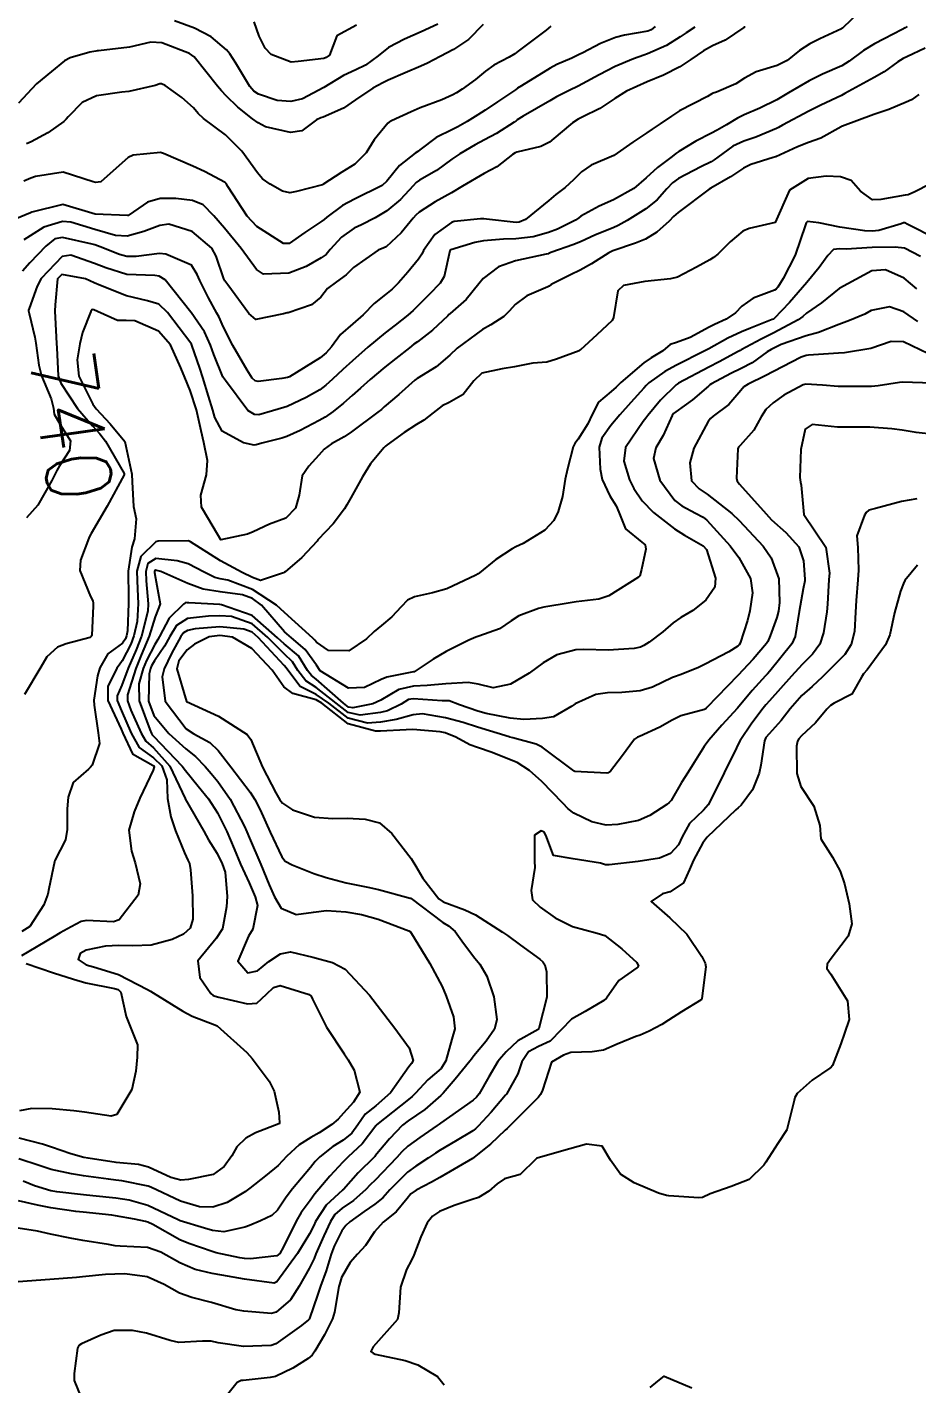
# Model space of a CAD drawing. Header units: metres. Extents: x 298520 to 308411, y 7433745 to 7450750.
# Drawn here: x 303307.1 to 303362.1, y 7440379.2 to 7440462.9 of the extents above; entities that cross this region are included whole.
import ezdxf
from ezdxf.enums import TextEntityAlignment as Align

# ---------------------------------------------------------------- set-up
doc = ezdxf.new("R2010")
doc.units = ezdxf.units.M
doc.header["$LTSCALE"] = 10
for name, color, linetype in [('Cotas', 45, 'Continuous'), ('Curvas de Nivel 1m', 11, 'Continuous'), ('Curvas de Nivel 5m', 15, 'Continuous')]:
    doc.layers.add(name, color=color, linetype=linetype)
doc.styles.add('Style-STANDARD', font='STANDARD.shx')

msp = doc.modelspace()

# ---------------------------------------------------------------- linework, layer by layer
at = {"layer": 'Curvas de Nivel 1m', "flags": 128}
for points, elevation in [([(303358.549, 7440463.85), (303357.483, 7440462.847), (303357.462, 7440462.831), (303357.439, 7440462.81), (303356.097, 7440462.2), (303355.469, 7440461.882), (303354.833, 7440461.469), (303354.07, 7440460.851), (303353.45, 7440460.551), (303352.157, 7440460.162), (303351.442, 7440459.762), (303350.909, 7440459.414), (303349.717, 7440458.897), (303349.504, 7440458.828), (303349.432, 7440458.793), (303349.156, 7440458.63), (303347.421, 7440457.745), (303346.926, 7440457.427), (303346.227, 7440456.942), (303345.739, 7440456.615), (303345.404, 7440456.386), (303344.541, 7440455.818), (303343.383, 7440454.98), (303341.98, 7440454.391), (303341.373, 7440453.987), (303340.886, 7440453.487), (303340.372, 7440453.01), (303339.799, 7440452.575), (303339.355, 7440452.211), (303337.92, 7440451.041), (303337.521, 7440450.866), (303337.34, 7440450.851), (303335.508, 7440451.068), (303335.343, 7440451.087), (303335.132, 7440451.073), (303333.521, 7440450.917), (303333.339, 7440450.86), (303332.325, 7440450.113), (303331.63, 7440449.117), (303331.523, 7440448.905), (303331.308, 7440448.58), (303330.643, 7440447.783), (303330.079, 7440447.132), (303329.69, 7440446.733), (303329.282, 7440446.409), (303328.568, 7440445.856), (303327.891, 7440445.161), (303327.257, 7440444.596), (303326.496, 7440443.932), (303325.935, 7440443.183), (303325.616, 7440442.809), (303325.236, 7440442.509), (303323.34, 7440441.334), (303323.224, 7440441.283), (303322.869, 7440441.224), (303321.413, 7440441.045), (303321.22, 7440441.075), (303321.045, 7440441.242), (303320.73, 7440441.743), (303319.854, 7440443.254), (303319.255, 7440444.443), (303319.001, 7440445.004), (303318.868, 7440445.266), (303318.345, 7440446.206), (303317.801, 7440447.282), (303317.65, 7440447.639), (303317.302, 7440448.211), (303315.712, 7440448.903), (303315.309, 7440448.934), (303313.875, 7440448.757), (303313.307, 7440448.747), (303312.853, 7440448.881), (303311.651, 7440449.355), (303311.315, 7440449.471), (303311.159, 7440449.518), (303309.321, 7440449.933), (303308.856, 7440449.85), (303308.3, 7440449.395), (303307.302, 7440448.358), (303306.861, 7440447.85)], 742), ([(303332.507, 7440463.105), (303331.478, 7440462.619), (303330.437, 7440462.167), (303329.468, 7440461.651), (303328.817, 7440461.15), (303328.046, 7440460.569), (303327.45, 7440460.276), (303326.69, 7440459.932), (303325.458, 7440459.19), (303324.14, 7440458.489), (303323.424, 7440458.317), (303322.591, 7440458.389), (303321.428, 7440458.771), (303321.143, 7440458.955), (303320.901, 7440459.245), (303320.024, 7440460.684), (303319.664, 7440461.258), (303319.465, 7440461.507), (303318.51, 7440462.311), (303317.478, 7440462.843), (303316.236, 7440463.302)], 748), ([(303327.481, 7440463.028), (303326.278, 7440462.379), (303325.814, 7440461.186), (303325.62, 7440461.029), (303325.46, 7440460.987), (303323.876, 7440460.787), (303323.456, 7440460.752), (303322.21, 7440461.229), (303321.84, 7440461.607), (303321.474, 7440462.363), (303321.16, 7440463.243)], 749), ([(303348.385, 7440462.916), (303347.837, 7440462.565), (303347.474, 7440462.306), (303346.634, 7440461.77), (303345.458, 7440461.258), (303345.226, 7440461.184), (303344.582, 7440460.963), (303343.448, 7440460.476), (303342.463, 7440459.97), (303341.437, 7440459.409), (303341.165, 7440459.274), (303340.616, 7440459.008), (303339.843, 7440458.602), (303339.426, 7440458.367), (303337.782, 7440457.41), (303337.414, 7440457.184), (303337.333, 7440457.132), (303337.221, 7440457.052), (303336.121, 7440456.344), (303335.396, 7440455.958), (303334.813, 7440455.655), (303333.857, 7440455.093), (303333.379, 7440454.755), (303332.42, 7440454.062), (303331.366, 7440453.469), (303331.162, 7440453.324), (303330.98, 7440453.124), (303330.204, 7440452.282), (303329.347, 7440451.581), (303328.638, 7440451.151), (303327.784, 7440450.715), (303327.333, 7440450.497), (303326.55, 7440449.952), (303325.865, 7440449.184), (303325.613, 7440448.884), (303325.308, 7440448.666), (303324.366, 7440448.135), (303323.298, 7440447.717), (303321.738, 7440447.674), (303321.3, 7440447.952), (303320.357, 7440449.25), (303319.332, 7440450.511), (303318.68, 7440451.27), (303318.005, 7440451.936), (303317.352, 7440452.218), (303316.319, 7440452.335), (303315.353, 7440452.335), (303314.569, 7440452.1), (303313.442, 7440451.329), (303313.38, 7440451.292), (303313.342, 7440451.284), (303311.343, 7440451.36), (303309.349, 7440451.966), (303307.427, 7440451.492), (303307.343, 7440451.453), (303307.315, 7440451.439), (303307.245, 7440451.411), (303305.908, 7440450.85)], 744), ([(303335.305, 7440463.072), (303334.406, 7440462.148), (303333.467, 7440461.528), (303332.645, 7440461.102), (303331.875, 7440460.696), (303331.454, 7440460.501), (303330.481, 7440460.096), (303329.44, 7440459.64), (303329.103, 7440459.48), (303328.489, 7440459.154), (303327.425, 7440458.428), (303326.682, 7440457.916), (303325.415, 7440457.354), (303325.29, 7440457.316), (303325.021, 7440457.194), (303324.1, 7440456.506), (303323.401, 7440456.412), (303321.87, 7440456.769), (303321.409, 7440456.996), (303321.055, 7440457.244), (303320.147, 7440457.98), (303319.427, 7440458.67), (303319.141, 7440458.975), (303318.903, 7440459.268), (303317.46, 7440461.09), (303317.18, 7440461.293), (303315.469, 7440461.939), (303314.793, 7440461.993), (303313.466, 7440461.683), (303311.556, 7440461.451), (303311.464, 7440461.449), (303311.386, 7440461.439), (303311.015, 7440461.364), (303309.81, 7440461.025), (303309.455, 7440460.837), (303308.653, 7440460.184), (303307.718, 7440459.406), (303307.43, 7440459.105), (303306.614, 7440458.225)], 747), ([(303351.483, 7440462.921), (303351.451, 7440462.913), (303351.4, 7440462.881), (303350.255, 7440462.108), (303349.466, 7440461.75), (303348.912, 7440461.457), (303348.128, 7440460.92), (303347.448, 7440460.466), (303346.445, 7440459.938), (303345.439, 7440459.543), (303344.162, 7440458.969), (303343.428, 7440458.503), (303342.517, 7440457.894), (303341.417, 7440457.361), (303341.176, 7440457.241), (303340.825, 7440457.006), (303340.05, 7440456.367), (303339.395, 7440455.819), (303338.867, 7440455.552), (303337.385, 7440455.198), (303337.275, 7440455.161), (303337.12, 7440455.053), (303336.15, 7440454.288), (303335.371, 7440453.873), (303334.03, 7440453.09), (303333.359, 7440452.687), (303332.337, 7440452.126), (303331.347, 7440451.485), (303331.151, 7440451.315), (303330.977, 7440451.124), (303330.241, 7440450.22), (303329.316, 7440449.356), (303329.177, 7440449.281), (303328.821, 7440449.147), (303327.302, 7440448.069), (303326.839, 7440447.633), (303326.24, 7440447.181), (303325.7, 7440446.773), (303325.279, 7440446.252), (303324.699, 7440445.768), (303323.264, 7440445.287), (303323.198, 7440445.276), (303322.98, 7440445.214), (303321.259, 7440444.863), (303320.829, 7440445.244), (303319.535, 7440447.012), (303319.349, 7440447.259), (303319.294, 7440447.379), (303318.822, 7440448.781), (303318.542, 7440449.272), (303317.328, 7440450.303), (303315.89, 7440450.749), (303315.333, 7440450.677), (303314.352, 7440450.296), (303313.323, 7440450.014), (303312.606, 7440450.058), (303311.329, 7440450.412), (303309.838, 7440450.873), (303309.336, 7440450.919), (303308.166, 7440450.561), (303307.322, 7440450.039), (303306.95, 7440449.782)], 743), ([(303339.482, 7440462.964), (303339.188, 7440462.733), (303337.467, 7440461.433), (303337.252, 7440461.265), (303336.907, 7440461.056), (303335.962, 7440460.558), (303335.45, 7440460.198), (303334.828, 7440459.69), (303333.998, 7440459.084), (303333.656, 7440458.862), (303333.429, 7440458.735), (303332.753, 7440458.427), (303331.421, 7440457.932), (303330.852, 7440457.692), (303329.648, 7440457.138), (303329.496, 7440457.054), (303329.411, 7440456.99), (303328.582, 7440455.965), (303328.079, 7440455.16), (303327.376, 7440454.449), (303326.585, 7440453.963), (303325.395, 7440453.19), (303325.375, 7440453.177), (303323.788, 7440452.777), (303323.358, 7440452.685), (303322.92, 7440452.778), (303322.156, 7440453.228), (303321.688, 7440453.557), (303321.37, 7440453.912), (303320.398, 7440455.25), (303319.398, 7440456.257), (303318.045, 7440457.281), (303317.713, 7440457.582), (303317.419, 7440457.922), (303316.704, 7440458.576), (303315.668, 7440459.308), (303315.434, 7440459.414), (303315.339, 7440459.406), (303315.047, 7440459.314), (303313.429, 7440458.948), (303312.983, 7440458.891), (303311.426, 7440458.679), (303310.533, 7440458.257), (303309.673, 7440457.377), (303309.556, 7440457.233), (303309.409, 7440457.096), (303308.413, 7440456.379), (303307.389, 7440455.84), (303307.097, 7440455.703)], 746), ([(303361.485, 7440462.946), (303361.372, 7440462.873), (303361.168, 7440462.763), (303360.058, 7440462.19), (303359.469, 7440461.882), (303358.788, 7440461.465), (303357.913, 7440460.803), (303357.45, 7440460.522), (303356.262, 7440460.004), (303355.441, 7440459.597), (303354.168, 7440458.849), (303353.429, 7440458.434), (303352.386, 7440457.907), (303351.419, 7440457.491), (303351.004, 7440457.297), (303350.323, 7440456.891), (303349.751, 7440456.554), (303349.405, 7440456.374), (303348.434, 7440455.878), (303347.388, 7440455.24), (303347.209, 7440455.108), (303346.972, 7440454.934), (303346.07, 7440454.249), (303345.37, 7440453.611), (303344.598, 7440452.961), (303343.356, 7440452.259), (303342.477, 7440451.863), (303341.345, 7440451.237), (303341.209, 7440451.137), (303341.004, 7440451.003), (303339.898, 7440450.451), (303339.331, 7440450.227), (303338.395, 7440449.966), (303337.325, 7440449.844), (303336.556, 7440449.826), (303335.323, 7440449.72), (303334.786, 7440449.613), (303333.314, 7440449.161), (303333.274, 7440449.14), (303333.256, 7440449.101), (303332.886, 7440447.515), (303332.656, 7440447.106), (303331.976, 7440446.419), (303331.272, 7440445.701), (303330.978, 7440445.412), (303330.649, 7440445.126), (303329.866, 7440444.524), (303329.252, 7440444.042), (303328.191, 7440443.156), (303327.234, 7440442.324), (303326.632, 7440441.773), (303326.005, 7440441.182), (303325.597, 7440440.806), (303325.213, 7440440.519), (303324.368, 7440440.041), (303323.197, 7440439.505), (303322.987, 7440439.432), (303322.289, 7440439.229), (303321.445, 7440438.983), (303321.19, 7440438.993), (303320.769, 7440439.244), (303319.386, 7440441.093), (303319.264, 7440441.26), (303319.224, 7440441.334), (303318.667, 7440442.698), (303318.462, 7440443.272), (303318.087, 7440444.113), (303317.283, 7440445.29), (303317.263, 7440445.317), (303315.664, 7440447.306), (303315.295, 7440447.547), (303315.029, 7440447.579), (303313.296, 7440447.649), (303312, 7440448.049), (303311.303, 7440448.329), (303309.837, 7440448.845), (303309.307, 7440448.747), (303308.007, 7440447.399), (303307.765, 7440446.924), (303307.265, 7440445.551), (303307.228, 7440445.446), (303307.224, 7440445.41), (303307.261, 7440445.23), (303307.62, 7440443.778), (303307.689, 7440443.403), (303307.866, 7440442.037), (303308.027, 7440441.398), (303308.626, 7440439.965), (303308.782, 7440439.386), (303308.818, 7440439.014), (303309.183, 7440438.389), (303309.813, 7440437.374), (303309.756, 7440436.782), (303309.15, 7440435.823), (303308.978, 7440435.55), (303308.891, 7440435.384), (303308.68, 7440434.929), (303307.795, 7440433.4), (303307.115, 7440432.617)], 741), ([(303362.214, 7440458.752), (303361.752, 7440458.435), (303361.428, 7440458.285), (303360.358, 7440457.837), (303359.42, 7440457.513), (303357.503, 7440456.809), (303357.441, 7440456.781), (303357.412, 7440456.76), (303356.158, 7440456.066), (303355.397, 7440455.793), (303354.714, 7440455.519), (303353.384, 7440454.913), (303353.346, 7440454.898), (303353.209, 7440454.862), (303351.827, 7440454.426), (303351.376, 7440454.207), (303350.579, 7440453.68), (303349.364, 7440452.966), (303349.251, 7440452.902), (303347.348, 7440451.471), (303347.061, 7440451.217), (303346.783, 7440450.936), (303346.025, 7440450.251), (303345.326, 7440449.828), (303344.712, 7440449.57), (303343.315, 7440449.103), (303343.224, 7440449.071), (303343.06, 7440448.983), (303342, 7440448.299), (303341.302, 7440447.918), (303340.688, 7440447.618), (303339.513, 7440447.018), (303339.381, 7440446.93), (303339.291, 7440446.877), (303337.994, 7440446.328), (303337.274, 7440445.798), (303336.923, 7440445.398), (303336.586, 7440445.057), (303335.785, 7440444.538), (303335.255, 7440444.239), (303333.701, 7440443.093), (303333.238, 7440442.654), (303332.402, 7440441.937), (303331.224, 7440441.224), (303331.162, 7440441.183), (303331.088, 7440441.121), (303330.103, 7440440.238), (303329.198, 7440439.467), (303329.021, 7440439.317), (303328.804, 7440439.146), (303327.18, 7440437.922), (303326.726, 7440437.626), (303325.93, 7440437.182), (303325.493, 7440436.862), (303325.162, 7440436.492), (303324.543, 7440435.808), (303324.138, 7440435.205), (303323.952, 7440434.029), (303323.712, 7440433.211), (303323.117, 7440432.61), (303322.112, 7440432.231), (303321.108, 7440431.767), (303320.745, 7440431.605), (303319.103, 7440431.26), (303318.37, 7440432.526), (303317.916, 7440433.278), (303317.876, 7440434.024), (303318.217, 7440435.274), (303318.273, 7440436.157), (303318.06, 7440437.277), (303317.896, 7440437.995), (303317.602, 7440439.284), (303317.211, 7440440.488), (303316.882, 7440441.293), (303316.642, 7440441.883), (303316.001, 7440443.302), (303315.251, 7440444.15), (303313.79, 7440444.792), (303313.258, 7440444.814), (303312.725, 7440444.806), (303311.481, 7440445.357), (303311.264, 7440445.459), (303311.152, 7440445.474), (303311.071, 7440445.362), (303310.562, 7440444.054), (303310.4, 7440443.368), (303310.228, 7440442.375), (303310.344, 7440441.369), (303311.197, 7440439.63), (303311.407, 7440439.357), (303312.273, 7440438.433), (303313.173, 7440437.33), (303313.608, 7440435.325), (303313.627, 7440434.836), (303313.715, 7440433.324), (303313.872, 7440432.566), (303313.784, 7440431.323), (303313.602, 7440430.818), (303313.379, 7440429.327), (303313.402, 7440427.681), (303313.405, 7440427.335), (303313.349, 7440425.648), (303313.284, 7440425.336), (303313.214, 7440425.154), (303313.026, 7440424.895), (303312.131, 7440424.234), (303311.63, 7440423.354), (303311.481, 7440422.872), (303311.273, 7440421.357), (303311.276, 7440421.06), (303311.527, 7440419.354), (303311.603, 7440418.696), (303311.161, 7440417.358), (303311.06, 7440417.23), (303310.93, 7440417.117), (303309.997, 7440416.294), (303309.687, 7440415.372), (303309.621, 7440414.654), (303309.612, 7440413.373), (303309.512, 7440412.739), (303308.864, 7440411.464), (303308.837, 7440411.38), (303308.494, 7440409.729), (303308.414, 7440409.386), (303308.174, 7440408.738), (303307.311, 7440407.403), (303306.81, 7440407.083)], 739), ([(303362.896, 7440453.217), (303361.957, 7440452.754), (303361.558, 7440452.56), (303361.36, 7440452.54), (303359.865, 7440452.265), (303359.355, 7440452.256), (303358.595, 7440452.792), (303358.019, 7440453.45), (303357.372, 7440453.678), (303356.475, 7440453.716), (303355.37, 7440453.572), (303354.223, 7440452.847), (303353.343, 7440450.86), (303351.738, 7440450.475), (303351.334, 7440450.311), (303350.551, 7440449.661), (303349.799, 7440448.895), (303349.518, 7440448.69), (303349.309, 7440448.554), (303348.485, 7440448.092), (303347.298, 7440447.484), (303346.865, 7440447.366), (303345.296, 7440447.219), (303343.969, 7440446.97), (303343.621, 7440446.642), (303343.347, 7440444.979), (303343.261, 7440444.799), (303342.313, 7440443.929), (303341.315, 7440442.999), (303341.277, 7440442.965), (303341.242, 7440442.939), (303339.837, 7440442.413), (303339.235, 7440442.229), (303338.377, 7440442.176), (303337.232, 7440441.949), (303336.472, 7440441.816), (303335.228, 7440441.557), (303334.727, 7440441.077), (303334.066, 7440440.231), (303333.202, 7440439.737), (303332.775, 7440439.528), (303332.215, 7440439.11), (303331.643, 7440438.661), (303331.186, 7440438.379), (303330.428, 7440437.88), (303329.381, 7440437.138), (303329.264, 7440437.047), (303329.17, 7440436.947), (303328.349, 7440435.958), (303327.849, 7440435.159), (303327.13, 7440433.86), (303326.882, 7440433.416), (303326.734, 7440433.174), (303326.04, 7440432.254), (303325.104, 7440431.255), (303325.045, 7440431.191), (303324.113, 7440430.179), (303323.074, 7440429.285), (303323.033, 7440429.261), (303322.97, 7440429.221), (303321.555, 7440428.748), (303321.07, 7440428.93), (303320.419, 7440429.247), (303319.084, 7440429.97), (303317.24, 7440431.149), (303317.101, 7440431.194), (303315.23, 7440431.18), (303315.1, 7440431.138), (303314.165, 7440430.241), (303313.923, 7440429.321), (303313.951, 7440428.216), (303313.997, 7440427.326), (303313.945, 7440426.23), (303313.742, 7440425.329), (303313.54, 7440424.817), (303313.01, 7440423.79), (303312.823, 7440423.525), (303312.692, 7440423.343), (303312.128, 7440422.212), (303312.12, 7440421.349), (303312.956, 7440419.573), (303313.044, 7440419.339), (303313.661, 7440418.05), (303314.933, 7440417.344), (303314.975, 7440417.31), (303314.997, 7440417.245), (303314.93, 7440417.049), (303314.094, 7440415.322), (303313.752, 7440414.475), (303313.42, 7440413.332), (303313.58, 7440412.04), (303313.814, 7440411.326), (303314.133, 7440410.032), (303314.006, 7440409.322), (303312.818, 7440407.803), (303312.48, 7440407.68), (303310.817, 7440407.766), (303310.483, 7440407.697), (303309.854, 7440407.37), (303309.184, 7440407.001), (303308.807, 7440406.773), (303307.247, 7440405.853), (303306.795, 7440405.585)], 738), ([(303363.324, 7440449.829), (303361.485, 7440450.758), (303361.334, 7440450.828), (303361.267, 7440450.828), (303361.111, 7440450.762), (303359.745, 7440450.359), (303359.328, 7440450.311), (303358.871, 7440450.329), (303357.331, 7440450.574), (303356.03, 7440450.823), (303355.334, 7440450.915), (303355.251, 7440450.831), (303355.218, 7440450.718), (303354.576, 7440448.841), (303353.834, 7440447.388), (303353.496, 7440446.857), (303353.407, 7440446.743), (303353.29, 7440446.666), (303351.978, 7440446.177), (303351.275, 7440445.679), (303350.876, 7440445.277), (303350.314, 7440444.889), (303349.595, 7440444.562), (303349.258, 7440444.4), (303348.078, 7440443.745), (303347.248, 7440443.451), (303346.859, 7440443.322), (303346.39, 7440442.939), (303345.687, 7440442.497), (303345.235, 7440442.194), (303343.811, 7440440.971), (303343.515, 7440440.679), (303343.215, 7440440.424), (303342.435, 7440439.758), (303342.038, 7440438.992), (303341.767, 7440438.415), (303341.178, 7440437.479), (303340.968, 7440437.209), (303340.871, 7440437.003), (303340.507, 7440435.652), (303340.364, 7440435.008), (303340.205, 7440433.937), (303339.943, 7440433.012), (303339.671, 7440432.461), (303339.111, 7440431.858), (303337.771, 7440431.04), (303337.321, 7440430.825), (303337.098, 7440430.711), (303336.09, 7440430.058), (303335.075, 7440429.232), (303334.989, 7440429.157), (303334.854, 7440429.073), (303333.064, 7440428.248), (303332.182, 7440427.988), (303331.059, 7440427.745), (303330.638, 7440427.543), (303330.245, 7440427.128), (303329.66, 7440426.517), (303329.035, 7440425.971), (303328.577, 7440425.6), (303328.104, 7440425.154), (303327.015, 7440424.41), (303325.761, 7440424.437), (303325.021, 7440424.949), (303324.9, 7440425.07), (303324.78, 7440425.194), (303323.046, 7440426.769), (303322.534, 7440427.225), (303321.062, 7440428.197), (303319.541, 7440428.783), (303319.069, 7440428.866), (303318.742, 7440428.938), (303318.074, 7440429.275), (303317.08, 7440429.787), (303316.404, 7440429.975), (303315.085, 7440430.107), (303314.593, 7440429.802), (303314.468, 7440429.316), (303314.487, 7440428.739), (303314.615, 7440427.317), (303314.589, 7440426.858), (303314.2, 7440425.322), (303313.869, 7440424.478), (303313.391, 7440423.334), (303312.992, 7440422.297), (303312.702, 7440421.627), (303312.696, 7440421.343), (303312.973, 7440420.705), (303313.56, 7440419.331), (303314.063, 7440418.443), (303314.938, 7440417.807), (303315.466, 7440417.305), (303315.77, 7440416.456), (303315.806, 7440415.301), (303316.026, 7440414.168), (303316.31, 7440413.296), (303316.87, 7440411.949), (303317.077, 7440411.499), (303317.161, 7440411.286), (303317.242, 7440410.899), (303317.353, 7440409.282), (303317.379, 7440407.842), (303317.216, 7440407.284), (303316.809, 7440406.913), (303316.102, 7440406.593), (303314.802, 7440406.253), (303313.68, 7440406.206), (303312.802, 7440406.221), (303311.975, 7440406.175), (303310.799, 7440405.927), (303310.421, 7440405.739), (303310.295, 7440405.365), (303310.788, 7440405.028), (303311.235, 7440404.906), (303312.779, 7440404.427), (303314.58, 7440403.498), (303314.764, 7440403.394), (303314.924, 7440403.308), (303316.752, 7440402.172), (303317.33, 7440401.863), (303318.743, 7440401.316), (303318.885, 7440401.259), (303320.719, 7440399.618), (303321.048, 7440399.237), (303322.08, 7440397.845), (303322.4, 7440397.223), (303322.68, 7440395.94), (303322.734, 7440395.28), (303322.704, 7440395.22), (303322.687, 7440395.205), (303321.247, 7440394.651), (303320.659, 7440394.331), (303320.101, 7440393.796), (303319.782, 7440393.249), (303319.318, 7440392.572), (303318.631, 7440392.078), (303317.114, 7440391.769), (303316.627, 7440391.742), (303316.026, 7440391.899), (303314.635, 7440392.538), (303314.014, 7440392.697), (303312.638, 7440392.835), (303310.911, 7440393.086), (303310.641, 7440393.142), (303309.852, 7440393.368), (303308.649, 7440393.778), (303308.087, 7440393.953), (303306.657, 7440394.337)], 737), ([(303362.314, 7440448.75), (303361.318, 7440449.264), (303360.748, 7440449.336), (303359.318, 7440449.314), (303357.729, 7440449.215), (303357.317, 7440449.225), (303356.941, 7440449.19), (303356.588, 7440448.817), (303356.056, 7440448.072), (303355.296, 7440447.15), (303355.033, 7440446.834), (303354.217, 7440445.907), (303353.264, 7440444.926), (303353.228, 7440444.896), (303353.154, 7440444.861), (303351.804, 7440444.328), (303351.255, 7440444.094), (303350.421, 7440443.719), (303349.245, 7440443.062), (303348.961, 7440442.904), (303347.234, 7440442.045), (303346.513, 7440441.654), (303345.535, 7440440.947), (303345.374, 7440440.795), (303345.218, 7440440.625), (303344.427, 7440439.739), (303343.737, 7440438.972), (303343.186, 7440438.314), (303342.628, 7440437.536), (303342.464, 7440436.987), (303342.521, 7440435.618), (303342.645, 7440434.985), (303343.133, 7440433.98), (303343.513, 7440433.361), (303343.674, 7440432.972), (303344.098, 7440431.95), (303345.105, 7440431.123), (303345.312, 7440430.948), (303345.348, 7440430.698), (303345.08, 7440429.423), (303344.98, 7440429.046), (303344.892, 7440428.953), (303343.061, 7440427.809), (303342.449, 7440427.596), (303341.057, 7440427.434), (303340.677, 7440427.384), (303339.054, 7440427.103), (303338.723, 7440427.025), (303337.51, 7440426.58), (303337.041, 7440426.273), (303336.312, 7440425.779), (303335.027, 7440425.313), (303334.842, 7440425.256), (303334.424, 7440425.079), (303333.016, 7440424.369), (303332.214, 7440423.905), (303331.047, 7440423.12), (303331.012, 7440423.111), (303329.358, 7440422.778), (303328.998, 7440422.643), (303327.978, 7440422.14), (303326.992, 7440422.117), (303325.247, 7440423.188), (303325.006, 7440423.525), (303324.319, 7440424.503), (303323.472, 7440425.213), (303323.028, 7440425.58), (303321.61, 7440427.234), (303321.057, 7440427.646), (303320.439, 7440427.867), (303319.061, 7440428.047), (303318.014, 7440428.227), (303317.066, 7440428.578), (303315.4, 7440429.307), (303315.074, 7440429.389), (303315.02, 7440429.364), (303315.01, 7440429.311), (303315.009, 7440429.248), (303315.069, 7440428.896), (303315.354, 7440427.307), (303315.274, 7440427.085), (303315.045, 7440426.519), (303314.678, 7440425.315), (303314.192, 7440424.146), (303313.856, 7440423.327), (303313.347, 7440421.695), (303313.34, 7440421.335), (303313.558, 7440420.747), (303314.178, 7440419.322), (303314.465, 7440418.834), (303314.944, 7440418.416), (303315.953, 7440417.3), (303316.9, 7440415.303), (303316.913, 7440415.269), (303318.046, 7440413.273), (303318.35, 7440412.74), (303318.869, 7440411.9), (303319.197, 7440411.257), (303319.368, 7440410.742), (303319.492, 7440409.253), (303319.462, 7440408.619), (303319.205, 7440407.256), (303318.807, 7440406.659), (303317.694, 7440405.276), (303317.815, 7440404.237), (303318.488, 7440403.264), (303318.637, 7440403.137), (303318.761, 7440403.09), (303318.983, 7440403.035), (303320.757, 7440402.621), (303321.325, 7440402.666), (303321.927, 7440403.228), (303322.363, 7440403.63), (303322.771, 7440403.75), (303324.557, 7440403.193), (303324.674, 7440403.103), (303324.76, 7440402.92), (303325.636, 7440401.181), (303326.718, 7440399.531), (303326.972, 7440399.167), (303327.341, 7440398.529), (303327.686, 7440397.16), (303327.297, 7440396.554), (303326.68, 7440395.881), (303326.352, 7440395.497), (303325.965, 7440395.177), (303325.183, 7440394.667), (303324.661, 7440394.368), (303323.938, 7440393.916), (303323.186, 7440393.212), (303322.637, 7440392.636), (303321.854, 7440392.004), (303320.9, 7440391.237), (303320.737, 7440391.123), (303320.62, 7440391.043), (303319.501, 7440390.359), (303318.605, 7440390.071), (303317.787, 7440390.091), (303316.61, 7440390.445), (303314.788, 7440391.308), (303314.624, 7440391.371), (303312.987, 7440391.695), (303312.627, 7440391.746), (303312.175, 7440391.797), (303310.629, 7440391.996), (303309.874, 7440392.124), (303308.633, 7440392.393), (303307.885, 7440392.641), (303306.639, 7440393.047)], 736), ([(303362.137, 7440444.751), (303361.272, 7440445.343), (303360.403, 7440445.642), (303359.272, 7440445.412), (303358.866, 7440445.189), (303357.93, 7440444.8), (303357.26, 7440444.547), (303356.011, 7440444.067), (303355.253, 7440443.847), (303353.716, 7440443.322), (303353.245, 7440443.105), (303353.084, 7440443.022), (303352.833, 7440442.864), (303351.912, 7440442.197), (303351.232, 7440441.835), (303350.589, 7440441.527), (303349.398, 7440440.898), (303349.292, 7440440.829), (303349.221, 7440440.76), (303348.223, 7440439.899), (303347.197, 7440439.176), (303347.064, 7440439.063), (303346.976, 7440438.932), (303346.414, 7440437.705), (303345.974, 7440436.942), (303345.819, 7440436.287), (303346.217, 7440434.939), (303347.131, 7440433.695), (303347.564, 7440433.36), (303348.412, 7440432.911), (303348.883, 7440432.666), (303349.119, 7440432.487), (303350.559, 7440430.885), (303351.092, 7440430.178), (303351.812, 7440428.873), (303351.941, 7440427.994), (303351.778, 7440426.873), (303351.623, 7440426.295), (303351.164, 7440424.879), (303351.11, 7440424.791), (303351.021, 7440424.709), (303350.474, 7440424.344), (303349.01, 7440423.59), (303348.552, 7440423.37), (303347.466, 7440422.925), (303347.119, 7440422.811), (303347.001, 7440422.766), (303345.761, 7440422.177), (303344.993, 7440421.937), (303343.861, 7440421.837), (303342.991, 7440421.821), (303342.262, 7440421.715), (303340.984, 7440421.143), (303340.898, 7440421.086), (303340.787, 7440421.002), (303339.641, 7440420.345), (303338.971, 7440420.236), (303337.825, 7440420.182), (303336.971, 7440420.256), (303335.489, 7440420.551), (303334.977, 7440420.688), (303333.842, 7440421.087), (303333.209, 7440421.32), (303332.985, 7440421.329), (303332.763, 7440421.324), (303330.986, 7440421.456), (303330.704, 7440421.404), (303330.245, 7440421.127), (303329.407, 7440420.705), (303328.975, 7440420.598), (303327.699, 7440420.432), (303326.974, 7440420.6), (303326.224, 7440421.178), (303324.993, 7440422.152), (303324.354, 7440422.557), (303323.852, 7440423.207), (303323.525, 7440423.73), (303323.013, 7440424.22), (303322.014, 7440425.23), (303321.041, 7440426.076), (303319.767, 7440426.532), (303319.046, 7440426.582), (303318.334, 7440426.559), (303317.044, 7440426.398), (303316.358, 7440425.978), (303315.959, 7440425.301), (303315.634, 7440424.694), (303315.01, 7440423.794), (303314.834, 7440423.485), (303314.763, 7440423.314), (303314.68, 7440422.995), (303314.645, 7440421.315), (303314.97, 7440420.418), (303315.899, 7440419.301), (303316.944, 7440418.373), (303317.551, 7440417.893), (303318.147, 7440417.272), (303318.499, 7440416.837), (303318.924, 7440416.337), (303319.689, 7440415.252), (303320.567, 7440413.564), (303320.714, 7440413.242), (303320.879, 7440412.854), (303321.569, 7440411.233), (303322.099, 7440409.973), (303322.414, 7440409.224), (303322.826, 7440408.526), (303323.76, 7440408.143), (303324.824, 7440408.283), (303325.632, 7440408.375), (303326.824, 7440408.294), (303327.795, 7440408.128), (303328.82, 7440407.858), (303330.72, 7440407.121), (303330.812, 7440407.058), (303332.017, 7440405.108), (303332.772, 7440403.69), (303333.013, 7440403.096), (303333.481, 7440401.82), (303333.555, 7440401.088), (303333.376, 7440400.448), (303333.006, 7440399.096), (303332.708, 7440398.639), (303331.88, 7440397.929), (303331.133, 7440397.116), (303330.911, 7440396.897), (303330.689, 7440396.722), (303328.719, 7440395.149), (303328.698, 7440395.124), (303328.672, 7440395.095), (303327.838, 7440393.976), (303326.978, 7440393.167), (303326.802, 7440393.008), (303326.64, 7440392.84), (303325.833, 7440391.976), (303325.149, 7440391.185), (303324.914, 7440390.892), (303324.612, 7440390.483), (303324.068, 7440389.731), (303323.751, 7440389.203), (303322.978, 7440387.615), (303322.755, 7440387.217), (303322.571, 7440387.066), (303320.935, 7440386.871), (303320.57, 7440386.898), (303320.275, 7440386.949), (303318.826, 7440387.257), (303318.574, 7440387.33), (303317.123, 7440387.827), (303316.581, 7440388.062), (303314.9, 7440388.996), (303314.591, 7440389.135), (303314.455, 7440389.175), (303313.767, 7440389.322), (303312.596, 7440389.541), (303312.368, 7440389.571), (303310.599, 7440389.755), (303310.158, 7440389.806), (303308.603, 7440390.031), (303307.794, 7440390.203), (303306.609, 7440390.463)], 734), ([(303362.806, 7440442.744), (303361.25, 7440443.494), (303360.506, 7440443.512), (303359.246, 7440443.069), (303357.61, 7440442.805), (303357.243, 7440442.782), (303355.401, 7440442.669), (303355.241, 7440442.646), (303354.948, 7440442.542), (303353.231, 7440441.657), (303352.713, 7440441.38), (303351.663, 7440440.876), (303351.394, 7440440.704), (303351.217, 7440440.476), (303350.471, 7440439.62), (303349.515, 7440438.897), (303349.335, 7440438.755), (303349.19, 7440438.561), (303348.312, 7440436.913), (303348.057, 7440436.019), (303348.164, 7440434.915), (303348.644, 7440434.414), (303349.135, 7440434.083), (303350.66, 7440432.885), (303351.119, 7440432.452), (303352.593, 7440430.865), (303353.092, 7440430.15), (303353.554, 7440428.853), (303353.606, 7440427.399), (303353.531, 7440426.853), (303353.441, 7440426.46), (303353.03, 7440425.342), (303352.889, 7440424.997), (303352.803, 7440424.862), (303351.981, 7440423.902), (303351.021, 7440422.88), (303349.117, 7440420.908), (303349.051, 7440420.839), (303348.981, 7440420.796), (303347.506, 7440420.394), (303346.971, 7440420.142), (303346.207, 7440419.695), (303344.956, 7440419.13), (303344.827, 7440419.079), (303344.648, 7440418.955), (303343.85, 7440417.875), (303343.171, 7440416.976), (303343.03, 7440416.88), (303342.931, 7440416.864), (303340.966, 7440416.966), (303340.933, 7440416.978), (303340.9, 7440417), (303338.947, 7440418.47), (303338.578, 7440418.655), (303337.141, 7440419.047), (303336.953, 7440419.084), (303336.904, 7440419.1), (303334.962, 7440419.7), (303334.062, 7440419.988), (303332.971, 7440420.278), (303331.564, 7440420.524), (303330.973, 7440420.469), (303329.931, 7440420.168), (303328.966, 7440420.006), (303328.163, 7440419.954), (303326.969, 7440420.253), (303325.775, 7440421.182), (303324.988, 7440421.724), (303324.008, 7440422.219), (303323.237, 7440423.216), (303323.146, 7440423.36), (303323.006, 7440423.509), (303321.416, 7440425.236), (303321.036, 7440425.564), (303320.528, 7440425.755), (303319.039, 7440425.896), (303317.521, 7440425.766), (303317.037, 7440425.677), (303316.796, 7440425.531), (303316.644, 7440425.294), (303316.059, 7440424.258), (303315.597, 7440423.304), (303315.486, 7440422.817), (303315.677, 7440421.303), (303316.957, 7440419.593), (303317.441, 7440419.283), (303318.427, 7440418.747), (303318.943, 7440418.261), (303319.716, 7440417.252), (303320.917, 7440415.697), (303321.212, 7440415.237), (303321.535, 7440414.602), (303322.146, 7440413.227), (303322.868, 7440411.696), (303323.079, 7440411.43), (303323.511, 7440411.21), (303324.855, 7440410.67), (303325.614, 7440410.42), (303326.847, 7440410.087), (303328.174, 7440409.819), (303328.841, 7440409.678), (303330.805, 7440409.149), (303330.833, 7440409.136), (303330.854, 7440409.12), (303332.818, 7440407.652), (303333.156, 7440407.435), (303333.58, 7440407.088), (303334.099, 7440406.373), (303334.797, 7440405.45), (303335.089, 7440405.067), (303335.521, 7440404.323), (303335.962, 7440403.058), (303336.143, 7440401.662), (303336.009, 7440401.057), (303335.487, 7440400.307), (303334.718, 7440399.407), (303334.581, 7440399.206), (303334.485, 7440399.073), (303333.585, 7440397.97), (303332.828, 7440397.098), (303332.691, 7440396.956), (303331.697, 7440396.095), (303330.676, 7440395.392), (303330.332, 7440395.125), (303329.513, 7440394.285), (303328.644, 7440393.236), (303328.605, 7440393.189), (303328.566, 7440393.151), (303327.595, 7440392.198), (303326.685, 7440391.169), (303326.654, 7440391.138), (303326.622, 7440391.117), (303325.6, 7440390.188), (303324.959, 7440389.186), (303324.841, 7440388.937), (303324.585, 7440388.426), (303323.838, 7440387.201), (303322.555, 7440385.462), (303322.392, 7440385.384), (303320.557, 7440385.63), (303319.164, 7440385.866), (303318.56, 7440385.978), (303317.517, 7440386.23), (303316.566, 7440386.629), (303315.395, 7440387.302), (303314.576, 7440387.58), (303312.894, 7440387.653), (303312.576, 7440387.676), (303312.161, 7440387.76), (303310.579, 7440388.007), (303309.792, 7440388.156), (303308.583, 7440388.408), (303307.778, 7440388.585), (303306.587, 7440388.777)], 733), ([(303363.024, 7440440.943), (303361.225, 7440441.001), (303361.018, 7440440.969), (303359.697, 7440440.775), (303359.274, 7440440.727), (303359.222, 7440440.724), (303357.3, 7440440.731), (303357.222, 7440440.736), (303356.261, 7440440.82), (303355.223, 7440440.865), (303355.067, 7440440.832), (303353.874, 7440440.189), (303353.206, 7440439.717), (303352.764, 7440439.3), (303352.476, 7440438.867), (303352.017, 7440438.039), (303351.175, 7440437.085), (303351.071, 7440436.984), (303351.024, 7440436.881), (303350.947, 7440435.081), (303350.999, 7440434.881), (303351.141, 7440434.695), (303352.775, 7440432.863), (303353.119, 7440432.506), (303353.99, 7440431.725), (303354.799, 7440430.835), (303355.09, 7440429.966), (303355.172, 7440428.829), (303355.164, 7440428.737), (303355.067, 7440428.247), (303354.822, 7440426.833), (303354.573, 7440425.294), (303354.373, 7440424.84), (303353.006, 7440423.148), (303352.869, 7440422.997), (303352.746, 7440422.863), (303351.909, 7440421.956), (303351, 7440420.88), (303350.042, 7440419.818), (303349.235, 7440418.906), (303348.949, 7440418.515), (303348.337, 7440417.518), (303347.96, 7440416.92), (303347.561, 7440416.286), (303346.907, 7440415.179), (303346.796, 7440415.04), (303346.649, 7440414.933), (303345.599, 7440414.24), (303344.893, 7440413.933), (303343.613, 7440413.692), (303342.89, 7440413.654), (303342.024, 7440413.856), (303340.897, 7440414.401), (303340.553, 7440414.659), (303340.214, 7440415.007), (303338.923, 7440416.349), (303338.162, 7440417.032), (303337.403, 7440417.509), (303336.94, 7440417.709), (303335.868, 7440418.136), (303334.947, 7440418.452), (303334.49, 7440418.618), (303333.618, 7440419.09), (303332.957, 7440419.342), (303332.657, 7440419.403), (303330.959, 7440419.555), (303330.549, 7440419.535), (303328.957, 7440419.445), (303328.658, 7440419.444), (303326.964, 7440419.905), (303325.334, 7440421.186), (303324.985, 7440421.394), (303323.546, 7440421.769), (303322.993, 7440422.185), (303322.27, 7440423.227), (303321.023, 7440424.553), (303319.82, 7440425.252), (303319.034, 7440425.368), (303318.385, 7440425.27), (303317.486, 7440424.823), (303317.021, 7440424.464), (303316.507, 7440423.799), (303316.388, 7440423.296), (303316.983, 7440421.29), (303318.97, 7440420.386), (303320.725, 7440419.242), (303320.95, 7440418.943), (303321.672, 7440417.233), (303322.504, 7440415.637), (303322.753, 7440415.222), (303322.91, 7440415.011), (303323.526, 7440414.589), (303324.897, 7440414.138), (303326.012, 7440414.063), (303326.897, 7440414.085), (303328.021, 7440414.029), (303328.893, 7440413.785), (303329.656, 7440413.132), (303330.868, 7440411.596), (303331.155, 7440411.117), (303331.581, 7440410.384), (303332.557, 7440409.103), (303332.831, 7440408.918), (303334.179, 7440408.432), (303334.823, 7440408.112), (303336.507, 7440407.053), (303336.811, 7440406.844), (303337.605, 7440406.242), (303338.796, 7440405.379), (303338.987, 7440405.219), (303339.113, 7440405.025), (303339.206, 7440404.605), (303339.235, 7440403.023), (303338.744, 7440401.105), (303338.723, 7440401.05), (303338.697, 7440401.03), (303337.438, 7440400.337), (303336.722, 7440399.668), (303336.434, 7440399.336), (303336.218, 7440399.055), (303335.657, 7440398.106), (303335.054, 7440397.066), (303334.899, 7440396.86), (303334.689, 7440396.666), (303333.231, 7440395.644), (303332.674, 7440395.247), (303332.59, 7440395.184), (303332.471, 7440395.102), (303331.402, 7440394.373), (303330.654, 7440393.828), (303330.289, 7440393.484), (303329.964, 7440393.13), (303328.629, 7440391.745), (303328.335, 7440391.443), (303328.057, 7440391.156), (303327.29, 7440390.486), (303326.606, 7440390.015), (303326.152, 7440389.623), (303325.87, 7440389.177), (303325.465, 7440388.301), (303324.978, 7440387.186), (303324.859, 7440386.898), (303324.564, 7440386.293), (303323.947, 7440385.199), (303323.401, 7440384.346), (303322.528, 7440383.586), (303322.241, 7440383.509), (303320.529, 7440383.641), (303320.037, 7440383.74), (303318.537, 7440384.194), (303317.322, 7440384.501), (303316.545, 7440384.752), (303315.599, 7440385.3), (303314.557, 7440385.768), (303313.177, 7440385.948), (303312.559, 7440385.944), (303311.987, 7440385.917), (303310.557, 7440385.766), (303310.188, 7440385.733), (303308.555, 7440385.602), (303306.599, 7440385.455)], 732), ([(303363.183, 7440437.775), (303362.039, 7440437.897), (303361.186, 7440438.028), (303360.535, 7440438.119), (303359.187, 7440438.224), (303357.776, 7440438.215), (303357.187, 7440438.22), (303355.627, 7440438.387), (303355.186, 7440438.096), (303354.913, 7440436.834), (303354.862, 7440435.12), (303354.902, 7440434.834), (303354.937, 7440434.629), (303355.106, 7440432.83), (303356.47, 7440430.816), (303356.683, 7440429.21), (303356.653, 7440428.814), (303356.574, 7440427.299), (303356.516, 7440426.815), (303356.319, 7440425.532), (303356.089, 7440424.819), (303355.637, 7440424.204), (303355.01, 7440423.572), (303354.335, 7440422.84), (303352.988, 7440421.322), (303352.769, 7440421.079), (303352.588, 7440420.864), (303351.888, 7440419.952), (303351.177, 7440418.878), (303351.101, 7440418.729), (303350.948, 7440418.415), (303350.183, 7440416.891), (303349.783, 7440416.034), (303349.195, 7440414.906), (303348.9, 7440414.582), (303348.047, 7440413.762), (303347.597, 7440412.923), (303347.361, 7440412.442), (303346.873, 7440411.899), (303346.197, 7440411.609), (303344.868, 7440411.41), (303343.081, 7440411.193), (303342.865, 7440411.201), (303342.553, 7440411.296), (303340.869, 7440411.578), (303339.64, 7440411.787), (303339.176, 7440413.026), (303339.071, 7440413.214), (303338.886, 7440413.292), (303338.48, 7440413.034), (303338.478, 7440411.423), (303338.498, 7440411.034), (303338.267, 7440409.611), (303338.357, 7440409.035), (303338.829, 7440408.589), (303339.742, 7440407.936), (303340.817, 7440407.39), (303342.35, 7440406.985), (303342.811, 7440406.834), (303343.864, 7440406.025), (303344.795, 7440405.178), (303344.901, 7440404.949), (303344.858, 7440404.883), (303344.791, 7440404.837), (303343.681, 7440404.065), (303342.927, 7440402.978), (303342.761, 7440402.823), (303341.596, 7440402.15), (303340.75, 7440401.669), (303340.114, 7440401.009), (303339.439, 7440400.313), (303338.727, 7440399.98), (303338.107, 7440399.651), (303337.688, 7440399.04), (303337.44, 7440398.308), (303336.75, 7440397.049), (303336.724, 7440397.018), (303336.692, 7440396.985), (303335.802, 7440395.939), (303334.991, 7440395.067), (303334.829, 7440394.91), (303334.669, 7440394.788), (303333.603, 7440394.141), (303332.65, 7440393.58), (303332.356, 7440393.395), (303331.935, 7440393.107), (303331.146, 7440392.606), (303330.634, 7440392.231), (303329.549, 7440391.136), (303329.103, 7440390.655), (303328.61, 7440390.258), (303327.96, 7440389.799), (303327.08, 7440389.165), (303326.819, 7440388.939), (303326.587, 7440388.612), (303326.095, 7440387.658), (303325.915, 7440387.177), (303325.602, 7440386.14), (303325.267, 7440385.183), (303325.084, 7440384.645), (303324.579, 7440383.189), (303324.561, 7440383.151), (303324.522, 7440383.109), (303324.094, 7440382.771), (303322.507, 7440381.638), (303322.208, 7440381.521), (303320.505, 7440381.474), (303318.944, 7440381.7), (303318.508, 7440381.789), (303317.981, 7440381.802), (303316.507, 7440381.726), (303315.969, 7440381.834), (303314.513, 7440382.301), (303313.651, 7440382.46), (303312.514, 7440382.46), (303311.699, 7440382.16), (303310.506, 7440381.635), (303310.343, 7440381.523), (303310.262, 7440381.362), (303310.043, 7440379.809), (303310.052, 7440379.364), (303310.468, 7440378.357)], 731), ([(303362.132, 7440429.705), (303361.343, 7440428.757), (303361.252, 7440428.578), (303361.066, 7440428.088), (303360.712, 7440426.765), (303360.409, 7440425.393), (303360.146, 7440424.773), (303359.007, 7440423.24), (303358.796, 7440423.001), (303358.669, 7440422.793), (303358.063, 7440421.729), (303356.987, 7440421.176), (303356.752, 7440421.046), (303356.525, 7440420.815), (303355.83, 7440419.962), (303354.958, 7440419.163), (303354.802, 7440418.985), (303354.712, 7440418.834), (303354.644, 7440418.528), (303354.671, 7440416.834), (303354.921, 7440416.031), (303355.717, 7440414.822), (303356.084, 7440413.625), (303356.161, 7440412.817), (303356.872, 7440411.671), (303357.357, 7440410.805), (303357.616, 7440410.037), (303357.913, 7440408.799), (303358.061, 7440407.558), (303357.843, 7440406.8), (303357.4, 7440406.208), (303356.792, 7440405.42), (303356.537, 7440405.062), (303356.518, 7440404.813), (303356.779, 7440404.454), (303357.811, 7440402.8), (303357.897, 7440401.654), (303357.61, 7440400.801), (303357.38, 7440400.157), (303356.87, 7440398.808), (303356.801, 7440398.72), (303356.711, 7440398.644), (303355.619, 7440397.905), (303354.695, 7440397.083), (303354.555, 7440396.832), (303354.513, 7440396.654), (303354.052, 7440394.839), (303353.501, 7440394.007), (303352.756, 7440392.858), (303352.641, 7440392.663), (303351.725, 7440391.776), (303350.628, 7440391.351), (303349.321, 7440390.9), (303348.855, 7440390.671), (303348.619, 7440390.637), (303346.771, 7440390.778), (303346.621, 7440390.797), (303346.138, 7440390.935), (303344.629, 7440391.564), (303343.787, 7440392.115), (303343.167, 7440392.972), (303342.656, 7440393.832), (303341.691, 7440393.957), (303340.653, 7440393.679), (303340.138, 7440393.52), (303338.644, 7440393.092), (303338.606, 7440393.068), (303338.561, 7440393.031), (303337.592, 7440392.082), (303336.631, 7440391.818), (303336.171, 7440391.511), (303335.651, 7440391.06), (303335.023, 7440390.66), (303334.615, 7440390.54), (303333.513, 7440390.183), (303332.603, 7440389.798), (303332.181, 7440389.523), (303331.847, 7440389.107), (303331.463, 7440388.233), (303331.024, 7440387.115), (303330.886, 7440386.8), (303330.564, 7440386.223), (303330.21, 7440385.125), (303330.106, 7440383.549), (303330.009, 7440383.128), (303328.506, 7440381.439), (303328.406, 7440381.249), (303328.367, 7440381.151), (303328.502, 7440381.061), (303328.645, 7440381.003), (303330.495, 7440380.603), (303331.268, 7440380.336), (303332.481, 7440379.615), (303332.898, 7440379.094)], 729), ([(303307.079, 7440405.115), (303308.78, 7440404.533), (303310.005, 7440404.138), (303310.771, 7440403.92), (303312.544, 7440403.565), (303312.765, 7440403.499), (303312.927, 7440403.338), (303313.256, 7440401.841), (303313.46, 7440401.329), (303313.952, 7440400.094), (303313.949, 7440399.321), (303313.856, 7440398.474), (303313.603, 7440397.326), (303312.677, 7440395.791), (303312.329, 7440395.691), (303310.679, 7440395.935), (303310.026, 7440396.02), (303308.681, 7440396.142), (303307.434, 7440396.152), (303306.679, 7440396.014)], 738), ([(303345.617, 7440378.939), (303346.09, 7440379.323), (303346.483, 7440379.63), (303348.186, 7440378.913)], 729)]:
    msp.add_lwpolyline(points, dxfattribs=dict(at, elevation=elevation))
at = {"layer": 'Curvas de Nivel 5m', "flags": 128}
for points, elevation in [([(303345.928, 7440462.946), (303345.686, 7440462.742), (303345.479, 7440462.668), (303344.025, 7440462.421), (303343.472, 7440462.28), (303342.551, 7440461.905), (303341.458, 7440461.337), (303341.234, 7440461.225), (303340.771, 7440461.007), (303339.863, 7440460.601), (303339.447, 7440460.385), (303337.679, 7440459.29), (303337.434, 7440459.141), (303337.378, 7440459.106), (303337.3, 7440459.051), (303336.186, 7440458.302), (303335.42, 7440457.794), (303334.983, 7440457.509), (303334.314, 7440457.081), (303333.745, 7440456.749), (303333.405, 7440456.588), (303332.411, 7440456.097), (303331.386, 7440455.329), (303331.271, 7440455.235), (303331.1, 7440455.123), (303330.132, 7440454.376), (303329.366, 7440453.414), (303329.075, 7440453.144), (303327.354, 7440452.301), (303326.625, 7440451.903), (303325.657, 7440451.187), (303325.487, 7440451.042), (303325.339, 7440450.928), (303324.301, 7440450.228), (303323.318, 7440449.547), (303322.98, 7440449.553), (303321.334, 7440450.612), (303320.734, 7440451.246), (303319.538, 7440453.082), (303319.427, 7440453.259), (303319.364, 7440453.33), (303318.1, 7440454.009), (303317.373, 7440454.326), (303315.571, 7440455.118), (303315.382, 7440455.176), (303313.696, 7440455.01), (303313.378, 7440454.862), (303311.702, 7440453.355), (303311.363, 7440453.32), (303311.218, 7440453.361), (303309.369, 7440453.965), (303307.662, 7440453.702), (303307.365, 7440453.586), (303307.239, 7440453.537), (303306.935, 7440453.414)], 745), ([(303362.595, 7440461.619), (303361.458, 7440461.075), (303361.243, 7440460.975), (303360.915, 7440460.765), (303360.059, 7440460.162), (303359.443, 7440459.795), (303357.64, 7440458.807), (303357.432, 7440458.698), (303356.156, 7440458.092), (303355.422, 7440457.735), (303353.793, 7440456.854), (303353.551, 7440456.718), (303353.41, 7440456.647), (303352.149, 7440456.125), (303351.398, 7440455.871), (303350.723, 7440455.556), (303349.796, 7440454.896), (303349.563, 7440454.716), (303349.38, 7440454.605), (303348.751, 7440454.283), (303347.369, 7440453.56), (303346.997, 7440453.303), (303346.651, 7440452.937), (303346.042, 7440452.258), (303345.35, 7440451.706), (303344.189, 7440450.967), (303343.646, 7440450.668), (303343.336, 7440450.53), (303342.238, 7440450.082), (303341.323, 7440449.669), (303340.851, 7440449.474), (303339.546, 7440449.018), (303339.379, 7440448.953), (303339.312, 7440448.926), (303339.185, 7440448.896), (303337.307, 7440448.492), (303336.249, 7440448.115), (303335.296, 7440447.394), (303335.039, 7440447.074), (303334.264, 7440446.099), (303333.265, 7440445.239), (303333.19, 7440445.174), (303333.119, 7440445.101), (303332.168, 7440444.197), (303331.247, 7440443.487), (303331.032, 7440443.335), (303330.762, 7440443.125), (303329.917, 7440442.453), (303329.231, 7440441.913), (303328.327, 7440441.153), (303327.74, 7440440.637), (303327.208, 7440440.176), (303326.671, 7440439.705), (303326.036, 7440439.182), (303325.546, 7440438.829), (303325.187, 7440438.625), (303323.994, 7440438.021), (303323.177, 7440437.636), (303322.867, 7440437.532), (303321.642, 7440437.235), (303321.282, 7440437.128), (303321.171, 7440437.115), (303320.506, 7440437.247), (303319.18, 7440437.974), (303318.744, 7440438.822), (303318.611, 7440439.269), (303318.341, 7440440.138), (303317.987, 7440441.279), (303317.801, 7440441.854), (303317.311, 7440443.289), (303317.291, 7440443.336), (303317.244, 7440443.405), (303315.821, 7440445.304), (303315.27, 7440445.802), (303314.578, 7440446.012), (303313.278, 7440446.325), (303311.674, 7440446.967), (303311.29, 7440447.133), (303310.74, 7440447.366), (303309.296, 7440447.65), (303309.012, 7440447.384), (303308.874, 7440445.78), (303308.861, 7440445.386), (303308.868, 7440444.995), (303308.965, 7440443.384), (303308.974, 7440443.117), (303309.067, 7440441.382), (303309.216, 7440440.935), (303310.259, 7440439.369), (303311.182, 7440438.293), (303311.635, 7440437.811), (303311.98, 7440437.348), (303313.143, 7440435.349), (303313.146, 7440435.33), (303313.142, 7440435.268), (303312.093, 7440433.345), (303311.106, 7440431.651), (303311.004, 7440431.461), (303310.955, 7440431.361), (303310.431, 7440430.018), (303310.391, 7440429.367), (303311.057, 7440427.772), (303311.192, 7440427.496), (303311.226, 7440427.358), (303311.226, 7440427.183), (303311.131, 7440425.359), (303311.096, 7440425.295), (303311.031, 7440425.228), (303309.554, 7440424.845), (303309.022, 7440424.639), (303308.37, 7440424.033), (303307.982, 7440423.395), (303306.986, 7440421.724)], 740), ([(303362.093, 7440446.752), (303361.299, 7440447.415), (303360.152, 7440447.924), (303359.304, 7440447.869), (303357.332, 7440446.809), (303357.307, 7440446.796), (303357.292, 7440446.78), (303356.205, 7440445.895), (303355.269, 7440445.256), (303355.039, 7440445.06), (303354.75, 7440444.838), (303353.255, 7440444.043), (303352.463, 7440443.655), (303351.244, 7440442.984), (303351.175, 7440442.95), (303351.051, 7440442.882), (303349.871, 7440442.259), (303349.233, 7440441.928), (303347.366, 7440440.928), (303347.28, 7440440.872), (303347.221, 7440440.824), (303346.252, 7440439.894), (303345.468, 7440438.947), (303345.356, 7440438.784), (303345.189, 7440438.567), (303344.102, 7440436.966), (303343.998, 7440436.13), (303344.344, 7440434.962), (303344.609, 7440434.429), (303345.13, 7440433.675), (303345.818, 7440432.943), (303347.113, 7440431.935), (303347.744, 7440431.556), (303348.888, 7440430.903), (303349.099, 7440430.671), (303349.652, 7440428.894), (303349.618, 7440428.344), (303349.059, 7440427.531), (303348.255, 7440426.912), (303347.502, 7440426.47), (303347.041, 7440426.132), (303346.392, 7440425.577), (303345.557, 7440424.945), (303345.232, 7440424.736), (303345.02, 7440424.642), (303344.625, 7440424.562), (303343.018, 7440424.447), (303341.526, 7440424.487), (303341.018, 7440424.477), (303339.862, 7440424.164), (303339.009, 7440423.666), (303338.149, 7440423.033), (303336.996, 7440422.354), (303335.925, 7440422.129), (303334.996, 7440422.346), (303334.374, 7440422.457), (303332.996, 7440422.37), (303331.84, 7440422.266), (303330.994, 7440422.24), (303330.091, 7440422.03), (303328.985, 7440421.364), (303328.491, 7440421.147), (303327.26, 7440420.885), (303326.98, 7440420.945), (303326.683, 7440421.173), (303324.998, 7440422.665), (303324.699, 7440422.893), (303324.466, 7440423.198), (303323.905, 7440424.1), (303323.019, 7440424.837), (303322.602, 7440425.224), (303321.046, 7440426.594), (303319.143, 7440427.259), (303319.053, 7440427.266), (303317.133, 7440427.368), (303317.054, 7440427.384), (303316.945, 7440427.401), (303316.801, 7440427.293), (303315.912, 7440426.433), (303315.309, 7440425.307), (303315.217, 7440425.122), (303315.025, 7440424.809), (303314.513, 7440423.815), (303314.308, 7440423.32), (303314.038, 7440422.369), (303314.055, 7440421.324), (303314.713, 7440419.557), (303314.818, 7440419.312), (303314.868, 7440419.227), (303314.951, 7440419.143), (303316.713, 7440417.292), (303316.93, 7440417.027), (303317.701, 7440416.059), (303318.336, 7440415.269), (303318.9, 7440414.403), (303319.482, 7440413.254), (303319.93, 7440412.192), (303320.322, 7440411.245), (303320.846, 7440410.092), (303321.227, 7440409.236), (303321.366, 7440408.696), (303321.08, 7440407.237), (303320.809, 7440406.808), (303320.146, 7440405.246), (303320.782, 7440404.529), (303321.368, 7440404.65), (303322.078, 7440405.227), (303322.798, 7440405.715), (303323.414, 7440405.826), (303324.796, 7440405.497), (303325.995, 7440405.178), (303326.787, 7440404.761), (303328.288, 7440403.147), (303328.498, 7440402.882), (303328.757, 7440402.541), (303329.859, 7440401.129), (303330.725, 7440399.911), (303330.974, 7440399.117), (303330.881, 7440398.948), (303330.709, 7440398.734), (303329.588, 7440397.137), (303328.685, 7440396.325), (303328.028, 7440395.808), (303327.555, 7440395.161), (303327.187, 7440394.643), (303326.659, 7440394.211), (303326.021, 7440393.808), (303325.222, 7440393.184), (303324.938, 7440392.889), (303324.636, 7440392.525), (303323.537, 7440391.206), (303323.143, 7440390.685), (303322.603, 7440389.889), (303322.256, 7440389.565), (303321.545, 7440389.23), (303320.88, 7440388.947), (303320.589, 7440388.844), (303319.284, 7440388.555), (303318.587, 7440388.626), (303318.089, 7440388.768), (303316.592, 7440389.235), (303316.464, 7440389.291), (303314.606, 7440390.164), (303313.436, 7440390.502), (303312.612, 7440390.622), (303311.198, 7440390.77), (303310.615, 7440390.826), (303308.985, 7440391.009), (303308.618, 7440391.078), (303307.608, 7440391.395), (303306.891, 7440391.671)], 735), ([(303362.087, 7440433.796), (303361.132, 7440433.625), (303359.537, 7440433.194), (303359.126, 7440433.092), (303358.961, 7440432.955), (303358.851, 7440432.793), (303358.387, 7440431.52), (303358.43, 7440430.797), (303358.485, 7440429.392), (303358.431, 7440428.796), (303358.34, 7440427.517), (303358.306, 7440426.797), (303358.224, 7440425.609), (303358.027, 7440424.8), (303357.631, 7440424.189), (303357.01, 7440423.559), (303356.633, 7440423.187), (303356.265, 7440422.817), (303355.61, 7440422.21), (303354.991, 7440421.663), (303354.26, 7440420.841), (303353.708, 7440420.113), (303352.959, 7440419.299), (303352.755, 7440419.063), (303352.67, 7440418.863), (303352.45, 7440417.353), (303352.344, 7440416.866), (303351.945, 7440415.842), (303351.227, 7440414.877), (303351.049, 7440414.731), (303350.9, 7440414.603), (303349.132, 7440412.906), (303348.879, 7440412.556), (303348.289, 7440411.496), (303348.045, 7440410.918), (303347.677, 7440410.095), (303346.842, 7440409.538), (303346.371, 7440409.404), (303345.683, 7440408.942), (303346.823, 7440407.931), (303347.888, 7440406.919), (303348.799, 7440405.541), (303349.021, 7440405.132), (303349.05, 7440404.906), (303348.808, 7440402.954), (303348.794, 7440402.91), (303348.763, 7440402.873), (303347.545, 7440402.132), (303346.75, 7440401.614), (303346.332, 7440401.349), (303345.545, 7440400.942), (303344.992, 7440400.695), (303344.738, 7440400.598), (303343.573, 7440400.125), (303342.725, 7440399.761), (303342.042, 7440399.668), (303340.722, 7440399.611), (303340.266, 7440399.46), (303339.534, 7440399.018), (303338.961, 7440397.291), (303338.848, 7440397.028), (303338.691, 7440396.841), (303337.787, 7440395.934), (303336.904, 7440395.048), (303336.788, 7440394.932), (303336.669, 7440394.818), (303335.755, 7440393.96), (303334.643, 7440393.07), (303332.631, 7440391.901), (303332.121, 7440391.613), (303331.177, 7440391.114), (303330.843, 7440390.895), (303330.615, 7440390.611), (303329.941, 7440389.792), (303329.134, 7440389.142), (303328.587, 7440388.545), (303328.031, 7440387.703), (303327.537, 7440387.16), (303327.089, 7440386.644), (303326.559, 7440385.736), (303326.423, 7440385.303), (303326.395, 7440385.172), (303326.121, 7440383.582), (303326.005, 7440383.175), (303325.502, 7440382.192), (303324.9, 7440381.186), (303324.745, 7440380.942), (303324.496, 7440380.724), (303323.557, 7440380.134), (303322.479, 7440379.627), (303322.148, 7440379.553), (303320.475, 7440379.38), (303320.354, 7440379.362), (303320.109, 7440379.245), (303318.817, 7440377.625)], 730)]:
    msp.add_lwpolyline(points, dxfattribs=dict(at, elevation=elevation))

# ---------------------------------------------------------------- texts
at = {"layer": 'Cotas', "style": 'Style-STANDARD'}
msp.add_text('740', height=4, rotation=278.23903, dxfattribs=at).set_placement((303309.884, 7440438.301, 740), align=Align.MIDDLE_CENTER)

doc.saveas('drawing.dxf')
